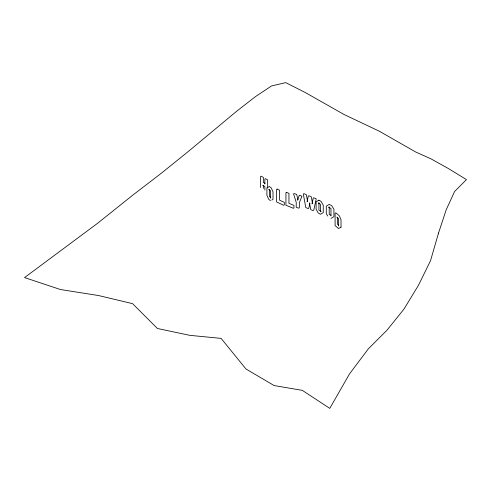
<?xml version="1.0" encoding="UTF-8"?>
<svg xmlns="http://www.w3.org/2000/svg" width="491" height="491" viewBox="0 0 491 491"><rect width="100%" height="100%" fill="white"/><g stroke="black" fill="none" stroke-linecap="round" stroke-linejoin="round"><path stroke-width="0.74" d="M307.035 201.844L308.268 196.124L308.802 195.7L311.276 196.738L312.515 203.495M309.889 203.17L308.802 208.172L308.268 208.601L305.795 207.564L303.321 194.049L303.861 193.626L306.335 194.663L307.569 201.42M311.975 203.918L313.215 198.198L313.749 197.775L316.222 198.812L313.749 210.246M297.546 200.285L299.326 195.277L301.971 196.161L299.326 202.765L299.326 207.754L298.872 208.209L296.22 207.331L296.22 202.341L293.575 193.97L294.035 193.515L296.681 194.399L298 199.831M271.818 200.04L273.014 199.328L273.014 191.84L271.222 187.918L269.43 186.488L266.901 187.863L266.901 195.35L268.694 199.272L270.486 200.702M330.983 218.415L333.923 216.641L333.923 209.154L331.566 205.539L329.216 204.409L326.276 206.189L326.276 213.671L327.847 216.089M313.215 210.676L310.742 209.639L309.502 202.881M330.977 215.236L329.216 214.395L329.216 206.907L328.632 207.312L330.983 208.436L330.983 215.923M318.285 203.035L320.445 204.281L320.445 211.768L321.089 211.394L318.929 210.148L318.929 202.66M264.968 183.339L263.348 182.406L263.348 177.417L261.187 176.171L260.543 176.539L260.543 187.55M262.703 185.273L264.864 186.519L264.864 190.085M268.694 189.293L270.486 190.723L270.486 198.204M270.627 197.419L269.43 196.468L269.43 189.735M336.814 217.102L338.538 218.556L338.538 226.038M338.716 225.259L337.569 224.289L337.569 217.55M267.669 187.985L267.669 179.909L265.508 178.663L264.864 179.037L264.864 184.027M263.348 185.616L263.348 188.464M438.518 233.065L430.509 260.746L418.436 285.351L403.958 309.115L387.012 330.167L368.348 348.831L349.537 373.866L329.774 408.371L302.321 390.37L274.125 385.564L245.966 368.993L221.103 338.385L189.759 335.335L157.421 328.491L132.607 303.665L98.587 295.545L60.473 289.537L24.55 277.587L97.286 223.515L132.723 195.191L161.754 172.906L189.52 150.485L236.73 111.187L255.375 96.666L271.535 85.95L285.731 82.629L305.476 92.633L344.001 114.477L379.383 131.238L415.546 151.922L431.006 158.863L448.019 168.321L466.45 179.596L454.605 191.484L446.166 209.872L438.518 233.065M286.462 192.343L285.934 192.773L285.934 205.244L293.415 208.307L293.943 207.877L293.943 205.379L288.954 203.342L288.954 193.362L286.462 192.343M277.17 189.078L276.605 189.489L276.605 201.967L283.755 205.275L284.326 204.864L284.326 202.372L279.557 200.162L279.557 190.183L277.17 189.078M341.018 227.198L338.538 228.536L335.089 225.621L335.089 213.149L335.838 212.849L339.293 215.764L341.018 219.71L341.018 227.198M318.929 200.168L316.118 201.789L316.118 209.27L318.285 213.014L320.445 214.26L323.25 212.64L323.25 205.158L321.089 201.414L318.929 200.168"/></g></svg>
